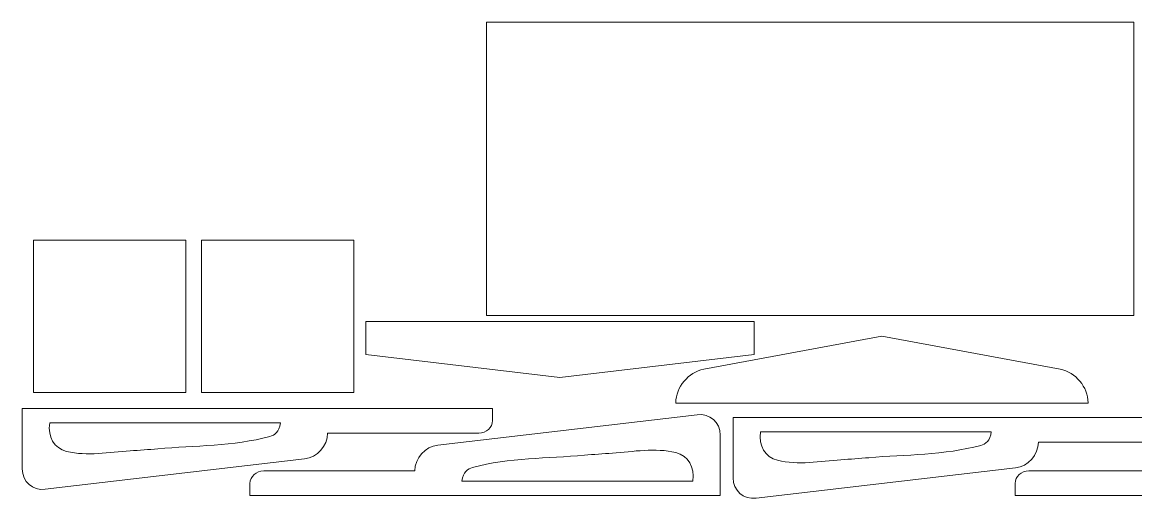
# Model space of a CAD drawing. Header units: millimetres. Extents: x -245 to 238, y -181 to 173.
# Drawn here: x -244.9 to 47.5, y 47.8 to 173.2 of the extents above; entities that cross this region are included whole.
import ezdxf

# ---------------------------------------------------------------- set-up
doc = ezdxf.new("R2010")
doc.units = ezdxf.units.MM
doc.header["$MEASUREMENT"] = 0
doc.layers.add('Layer 1', color=7, linetype='Continuous')

msp = doc.modelspace()

# ---------------------------------------------------------------- linework, layer by layer
at = {"layer": 'Layer 1', "color": 250, "lineweight": 5}
for points in [[(-123.0443, 96.1632), (46.9557, 96.1632), (46.9557, 173.1632), (-123.0443, 173.1632), (-123.0443, 96.1632)], [(-241.9413, 75.9378), (-201.9413, 75.9378), (-201.9413, 115.9378), (-241.9413, 115.9378), (-241.9413, 75.9378)], [(-197.8644, 75.9378), (-157.8644, 75.9378), (-157.8644, 115.9378), (-197.8644, 115.9378), (-197.8644, 75.9378)]]:
    msp.add_lwpolyline(points, close=True, dxfattribs=at)
for points, knots in [([(-154.707, 94.5756), (-154.707, 94.5756), (-52.7366, 94.5756), (-52.7366, 94.5756), (-52.7366, 94.5756), (-52.7366, 94.5756), (-52.7366, 85.9553), (-52.7366, 85.9553), (-52.7366, 85.9553), (-52.7366, 85.9553), (-103.7218, 79.9069), (-103.7218, 79.9069), (-103.7218, 79.9069), (-103.7218, 79.9069), (-154.707, 85.9553), (-154.707, 85.9553), (-154.707, 85.9553), (-154.707, 85.9553), (-154.707, 94.5756), (-154.707, 94.5756)], [0, 0, 0, 0, 0.2, 0.2, 0.2, 0.2, 0.4, 0.4, 0.4, 0.4, 0.6, 0.6, 0.6, 0.6, 0.8, 0.8, 0.8, 0.8, 1, 1, 1, 1]), ([(34.992, 73.141), (34.992, 73.141), (34.992, 73.273), (34.992, 73.273), (34.992, 73.273), (34.992, 77.3556), (31.6841, 81.3089), (27.641, 82.0582), (27.641, 82.0582), (27.641, 82.0582), (-19.1484, 90.73), (-19.1484, 90.73), (-19.1484, 90.73), (-19.1484, 90.73), (-65.9378, 82.0582), (-65.9378, 82.0582), (-65.9378, 82.0582), (-69.9809, 81.3089), (-73.2888, 77.3556), (-73.2888, 73.273), (-73.2888, 73.273), (-73.2888, 73.273), (-73.2888, 73.141), (-73.2888, 73.141), (-73.2888, 73.141), (-73.2888, 73.141), (34.992, 73.141), (34.992, 73.141)], [0, 0, 0, 0, 0.14285714, 0.14285714, 0.14285714, 0.14285714, 0.28571429, 0.28571429, 0.28571429, 0.28571429, 0.42857143, 0.42857143, 0.42857143, 0.42857143, 0.57142857, 0.57142857, 0.57142857, 0.57142857, 0.71428571, 0.71428571, 0.71428571, 0.71428571, 0.85714286, 0.85714286, 0.85714286, 0.85714286, 1, 1, 1, 1]), ([(-121.4475, 71.7426), (-121.4475, 71.7426), (-121.4475, 68.602), (-121.4475, 68.602), (-121.4475, 68.602), (-121.4475, 66.7719), (-123.065, 65.2743), (-125.042, 65.2743), (-125.042, 65.2743), (-125.042, 65.2743), (-164.7423, 65.2743), (-164.7423, 65.2743), (-164.7423, 65.2743), (-164.7423, 65.2743), (-164.7423, 65.2619), (-164.7423, 65.2619), (-164.7423, 65.2619), (-164.7423, 61.934), (-167.4583, 58.8931), (-170.778, 58.5042), (-170.778, 58.5042), (-170.778, 58.5042), (-238.8787, 50.5269), (-238.8787, 50.5269), (-238.8787, 50.5269), (-242.1984, 50.1381), (-244.9144, 52.5426), (-244.9144, 55.8705), (-244.9144, 55.8705), (-244.9144, 55.8705), (-244.9144, 62.9633), (-244.9144, 62.9633), (-244.9144, 62.9633), (-244.9144, 62.9633), (-244.9144, 68.602), (-244.9144, 68.602), (-244.9144, 68.602), (-244.9144, 68.602), (-244.9144, 69.4745), (-244.9144, 69.4745), (-244.9144, 69.4745), (-244.9144, 69.4745), (-244.9143, 69.4745), (-244.9143, 69.4745), (-244.9143, 69.4745), (-244.9143, 69.4745), (-244.9142, 69.9567), (-244.9142, 69.9567), (-244.9142, 69.9567), (-244.9142, 69.9567), (-244.9144, 71.7426), (-244.9144, 71.7426), (-244.9144, 71.7426), (-244.9144, 71.7426), (-121.4475, 71.7426), (-121.4475, 71.7426)], [0, 0, 0, 0, 0.07142857, 0.07142857, 0.07142857, 0.07142857, 0.14285714, 0.14285714, 0.14285714, 0.14285714, 0.21428571, 0.21428571, 0.21428571, 0.21428571, 0.28571429, 0.28571429, 0.28571429, 0.28571429, 0.35714286, 0.35714286, 0.35714286, 0.35714286, 0.42857143, 0.42857143, 0.42857143, 0.42857143, 0.5, 0.5, 0.5, 0.5, 0.57142857, 0.57142857, 0.57142857, 0.57142857, 0.64285714, 0.64285714, 0.64285714, 0.64285714, 0.71428571, 0.71428571, 0.71428571, 0.71428571, 0.78571429, 0.78571429, 0.78571429, 0.78571429, 0.85714286, 0.85714286, 0.85714286, 0.85714286, 0.92857143, 0.92857143, 0.92857143, 0.92857143, 1, 1, 1, 1]), ([(-185.1097, 48.9117), (-185.1097, 48.9117), (-185.1097, 52.0523), (-185.1097, 52.0523), (-185.1097, 52.0523), (-185.1097, 53.8824), (-183.4922, 55.38), (-181.5152, 55.38), (-181.5152, 55.38), (-181.5152, 55.38), (-141.8149, 55.38), (-141.8149, 55.38), (-141.8149, 55.38), (-141.8149, 55.38), (-141.8149, 55.3924), (-141.8149, 55.3924), (-141.8149, 55.3924), (-141.8149, 58.7203), (-139.0989, 61.7612), (-135.7792, 62.1501), (-135.7792, 62.1501), (-135.7792, 62.1501), (-67.6785, 70.1274), (-67.6785, 70.1274), (-67.6785, 70.1274), (-64.3588, 70.5162), (-61.6428, 68.1117), (-61.6428, 64.7838), (-61.6428, 64.7838), (-61.6428, 64.7838), (-61.6428, 57.691), (-61.6428, 57.691), (-61.6428, 57.691), (-61.6428, 57.691), (-61.6428, 52.0523), (-61.6428, 52.0523), (-61.6428, 52.0523), (-61.6428, 52.0523), (-61.6428, 51.1798), (-61.6428, 51.1798), (-61.6428, 51.1798), (-61.6428, 51.1798), (-61.6429, 51.1798), (-61.6429, 51.1798), (-61.6429, 51.1798), (-61.6429, 51.1798), (-61.643, 50.6976), (-61.643, 50.6976), (-61.643, 50.6976), (-61.643, 50.6976), (-61.6428, 48.9117), (-61.6428, 48.9117), (-61.6428, 48.9117), (-61.6428, 48.9117), (-185.1097, 48.9117), (-185.1097, 48.9117)], [0, 0, 0, 0, 0.07142857, 0.07142857, 0.07142857, 0.07142857, 0.14285714, 0.14285714, 0.14285714, 0.14285714, 0.21428571, 0.21428571, 0.21428571, 0.21428571, 0.28571429, 0.28571429, 0.28571429, 0.28571429, 0.35714286, 0.35714286, 0.35714286, 0.35714286, 0.42857143, 0.42857143, 0.42857143, 0.42857143, 0.5, 0.5, 0.5, 0.5, 0.57142857, 0.57142857, 0.57142857, 0.57142857, 0.64285714, 0.64285714, 0.64285714, 0.64285714, 0.71428571, 0.71428571, 0.71428571, 0.71428571, 0.78571429, 0.78571429, 0.78571429, 0.78571429, 0.85714286, 0.85714286, 0.85714286, 0.85714286, 0.92857143, 0.92857143, 0.92857143, 0.92857143, 1, 1, 1, 1]), ([(15.8207, 48.9117), (15.8207, 48.9117), (15.8207, 52.0523), (15.8207, 52.0523), (15.8207, 52.0523), (15.8207, 53.8824), (17.4382, 55.38), (19.4152, 55.38), (19.4152, 55.38), (19.4152, 55.38), (59.1155, 55.38), (59.1155, 55.38), (59.1155, 55.38), (59.1155, 55.38), (59.1155, 55.3924), (59.1155, 55.3924), (59.1155, 55.3924), (59.1155, 58.7203), (61.8315, 61.7612), (65.1512, 62.1501), (65.1512, 62.1501), (65.1512, 62.1501), (133.2519, 70.1274), (133.2519, 70.1274), (133.2519, 70.1274), (136.5716, 70.5162), (139.2876, 68.1117), (139.2876, 64.7838), (139.2876, 64.7838), (139.2876, 64.7838), (139.2876, 57.691), (139.2876, 57.691), (139.2876, 57.691), (139.2876, 57.691), (139.2876, 52.0523), (139.2876, 52.0523), (139.2876, 52.0523), (139.2876, 52.0523), (139.2876, 51.1798), (139.2876, 51.1798), (139.2876, 51.1798), (139.2876, 51.1798), (139.2875, 51.1798), (139.2875, 51.1798), (139.2875, 51.1798), (139.2875, 51.1798), (139.2874, 50.6976), (139.2874, 50.6976), (139.2874, 50.6976), (139.2874, 50.6976), (139.2876, 48.9117), (139.2876, 48.9117), (139.2876, 48.9117), (139.2876, 48.9117), (15.8207, 48.9117), (15.8207, 48.9117)], [0, 0, 0, 0, 0.07142857, 0.07142857, 0.07142857, 0.07142857, 0.14285714, 0.14285714, 0.14285714, 0.14285714, 0.21428571, 0.21428571, 0.21428571, 0.21428571, 0.28571429, 0.28571429, 0.28571429, 0.28571429, 0.35714286, 0.35714286, 0.35714286, 0.35714286, 0.42857143, 0.42857143, 0.42857143, 0.42857143, 0.5, 0.5, 0.5, 0.5, 0.57142857, 0.57142857, 0.57142857, 0.57142857, 0.64285714, 0.64285714, 0.64285714, 0.64285714, 0.71428571, 0.71428571, 0.71428571, 0.71428571, 0.78571429, 0.78571429, 0.78571429, 0.78571429, 0.85714286, 0.85714286, 0.85714286, 0.85714286, 0.92857143, 0.92857143, 0.92857143, 0.92857143, 1, 1, 1, 1]), ([(-177.1175, 67.9718), (-177.4393, 65.5718), (-178.6345, 64.7349), (-179.9112, 64.3926), (-179.9112, 64.3926), (-189.4641, 61.8312), (-199.6246, 62.0031), (-209.2769, 61.1758), (-209.2769, 61.1758), (-211.7199, 60.9663), (-214.1638, 60.7813), (-216.6085, 60.6195), (-216.6085, 60.6195), (-222.0613, 60.2585), (-227.8449, 59.1401), (-233.2788, 60.4951), (-233.2788, 60.4951), (-236.5832, 61.3188), (-238.26, 64.2844), (-237.7184, 67.9718), (-237.7184, 67.9718), (-237.7184, 67.9718), (-177.1175, 67.9718), (-177.1175, 67.9718)], [0, 0, 0, 0, 0.16666667, 0.16666667, 0.16666667, 0.16666667, 0.33333333, 0.33333333, 0.33333333, 0.33333333, 0.5, 0.5, 0.5, 0.5, 0.66666667, 0.66666667, 0.66666667, 0.66666667, 0.83333333, 0.83333333, 0.83333333, 0.83333333, 1, 1, 1, 1]), ([(65.2363, 69.3974), (65.2363, 69.3974), (65.2363, 66.2568), (65.2363, 66.2568), (65.2363, 66.2568), (65.2363, 64.4267), (63.6188, 62.9291), (61.6418, 62.9291), (61.6418, 62.9291), (61.6418, 62.9291), (21.9415, 62.9291), (21.9415, 62.9291), (21.9415, 62.9291), (21.9415, 62.9291), (21.9415, 62.9167), (21.9415, 62.9167), (21.9415, 62.9167), (21.9415, 59.5888), (19.2255, 56.5479), (15.9058, 56.159), (15.9058, 56.159), (15.9058, 56.159), (-52.1949, 48.1817), (-52.1949, 48.1817), (-52.1949, 48.1817), (-55.5146, 47.7929), (-58.2306, 50.1974), (-58.2306, 53.5253), (-58.2306, 53.5253), (-58.2306, 53.5253), (-58.2306, 60.6181), (-58.2306, 60.6181), (-58.2306, 60.6181), (-58.2306, 60.6181), (-58.2306, 66.2568), (-58.2306, 66.2568), (-58.2306, 66.2568), (-58.2306, 66.2568), (-58.2306, 67.1293), (-58.2306, 67.1293), (-58.2306, 67.1293), (-58.2306, 67.1293), (-58.2305, 67.1293), (-58.2305, 67.1293), (-58.2305, 67.1293), (-58.2305, 67.1293), (-58.2304, 67.6115), (-58.2304, 67.6115), (-58.2304, 67.6115), (-58.2304, 67.6115), (-58.2306, 69.3974), (-58.2306, 69.3974), (-58.2306, 69.3974), (-58.2306, 69.3974), (65.2363, 69.3974), (65.2363, 69.3974)], [0, 0, 0, 0, 0.07142857, 0.07142857, 0.07142857, 0.07142857, 0.14285714, 0.14285714, 0.14285714, 0.14285714, 0.21428571, 0.21428571, 0.21428571, 0.21428571, 0.28571429, 0.28571429, 0.28571429, 0.28571429, 0.35714286, 0.35714286, 0.35714286, 0.35714286, 0.42857143, 0.42857143, 0.42857143, 0.42857143, 0.5, 0.5, 0.5, 0.5, 0.57142857, 0.57142857, 0.57142857, 0.57142857, 0.64285714, 0.64285714, 0.64285714, 0.64285714, 0.71428571, 0.71428571, 0.71428571, 0.71428571, 0.78571429, 0.78571429, 0.78571429, 0.78571429, 0.85714286, 0.85714286, 0.85714286, 0.85714286, 0.92857143, 0.92857143, 0.92857143, 0.92857143, 1, 1, 1, 1]), ([(9.5663, 65.6266), (9.2445, 63.2266), (8.0493, 62.3897), (6.7726, 62.0474), (6.7726, 62.0474), (-2.7803, 59.486), (-12.9408, 59.6579), (-22.5931, 58.8306), (-22.5931, 58.8306), (-25.0361, 58.6211), (-27.48, 58.4361), (-29.9247, 58.2743), (-29.9247, 58.2743), (-35.3775, 57.9133), (-41.1611, 56.7949), (-46.595, 58.1499), (-46.595, 58.1499), (-49.8994, 58.9736), (-51.5762, 61.9392), (-51.0346, 65.6266), (-51.0346, 65.6266), (-51.0346, 65.6266), (9.5663, 65.6266), (9.5663, 65.6266)], [0, 0, 0, 0, 0.16666667, 0.16666667, 0.16666667, 0.16666667, 0.33333333, 0.33333333, 0.33333333, 0.33333333, 0.5, 0.5, 0.5, 0.5, 0.66666667, 0.66666667, 0.66666667, 0.66666667, 0.83333333, 0.83333333, 0.83333333, 0.83333333, 1, 1, 1, 1]), ([(-129.4398, 52.6824), (-129.1179, 55.0822), (-127.9228, 55.9197), (-126.646, 56.2619), (-126.646, 56.2619), (-117.0931, 58.8233), (-106.9327, 58.6512), (-97.2803, 59.4791), (-97.2803, 59.4791), (-94.8373, 59.6881), (-92.3935, 59.8732), (-89.9489, 60.035), (-89.9489, 60.035), (-84.4959, 60.3961), (-78.7122, 61.5143), (-73.2784, 60.1589), (-73.2784, 60.1589), (-69.9739, 59.3354), (-68.2973, 56.37), (-68.8386, 52.6824), (-68.8386, 52.6824), (-68.8386, 52.6824), (-129.4398, 52.6824), (-129.4398, 52.6824)], [0, 0, 0, 0, 0.16666667, 0.16666667, 0.16666667, 0.16666667, 0.33333333, 0.33333333, 0.33333333, 0.33333333, 0.5, 0.5, 0.5, 0.5, 0.66666667, 0.66666667, 0.66666667, 0.66666667, 0.83333333, 0.83333333, 0.83333333, 0.83333333, 1, 1, 1, 1])]:
    msp.add_open_spline(points, degree=3, knots=knots, dxfattribs=at)

doc.saveas('drawing.dxf')
